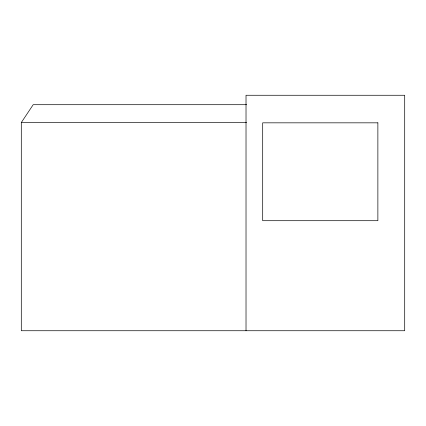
<?xml version="1.0" encoding="UTF-8"?>
<svg xmlns="http://www.w3.org/2000/svg" width="426" height="426" viewBox="0 0 426 426"><rect width="100%" height="100%" fill="white"/><g stroke="black" fill="none" stroke-linecap="round" stroke-linejoin="round"><path stroke-width="0.64" d="M246.02 330.736L246.02 95.264L404.7 95.264L404.7 330.736L21.3 330.736L21.3 122.539L33.191 104.7L246.643 104.7M21.3 122.539L246.585 122.539M377.873 122.832L262.693 122.832L262.693 220.7L377.873 220.7L377.873 122.832"/></g></svg>
